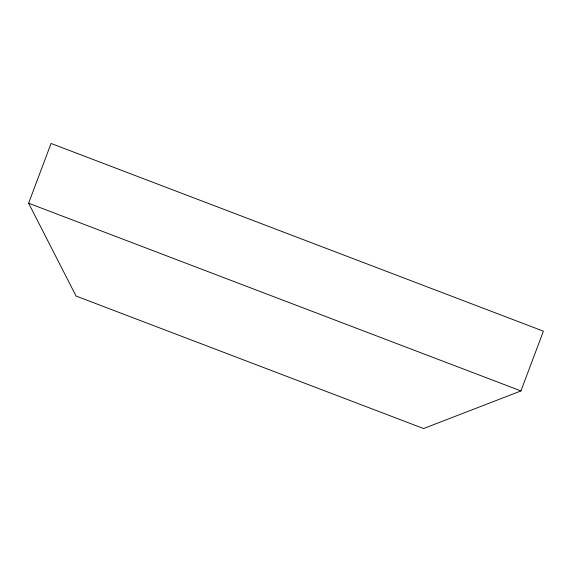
<?xml version="1.0" encoding="UTF-8"?>
<svg xmlns="http://www.w3.org/2000/svg" width="572" height="572" viewBox="0 0 572 572"><rect width="100%" height="100%" fill="white"/><g stroke="black" fill="none" stroke-linecap="round" stroke-linejoin="round"><path stroke-width="0.86" d="M28.6 203.217L51.065 143.458L543.4 331.174L520.935 390.933L423.587 428.542L76.055 296.039L28.6 203.217L520.935 390.933"/></g></svg>
